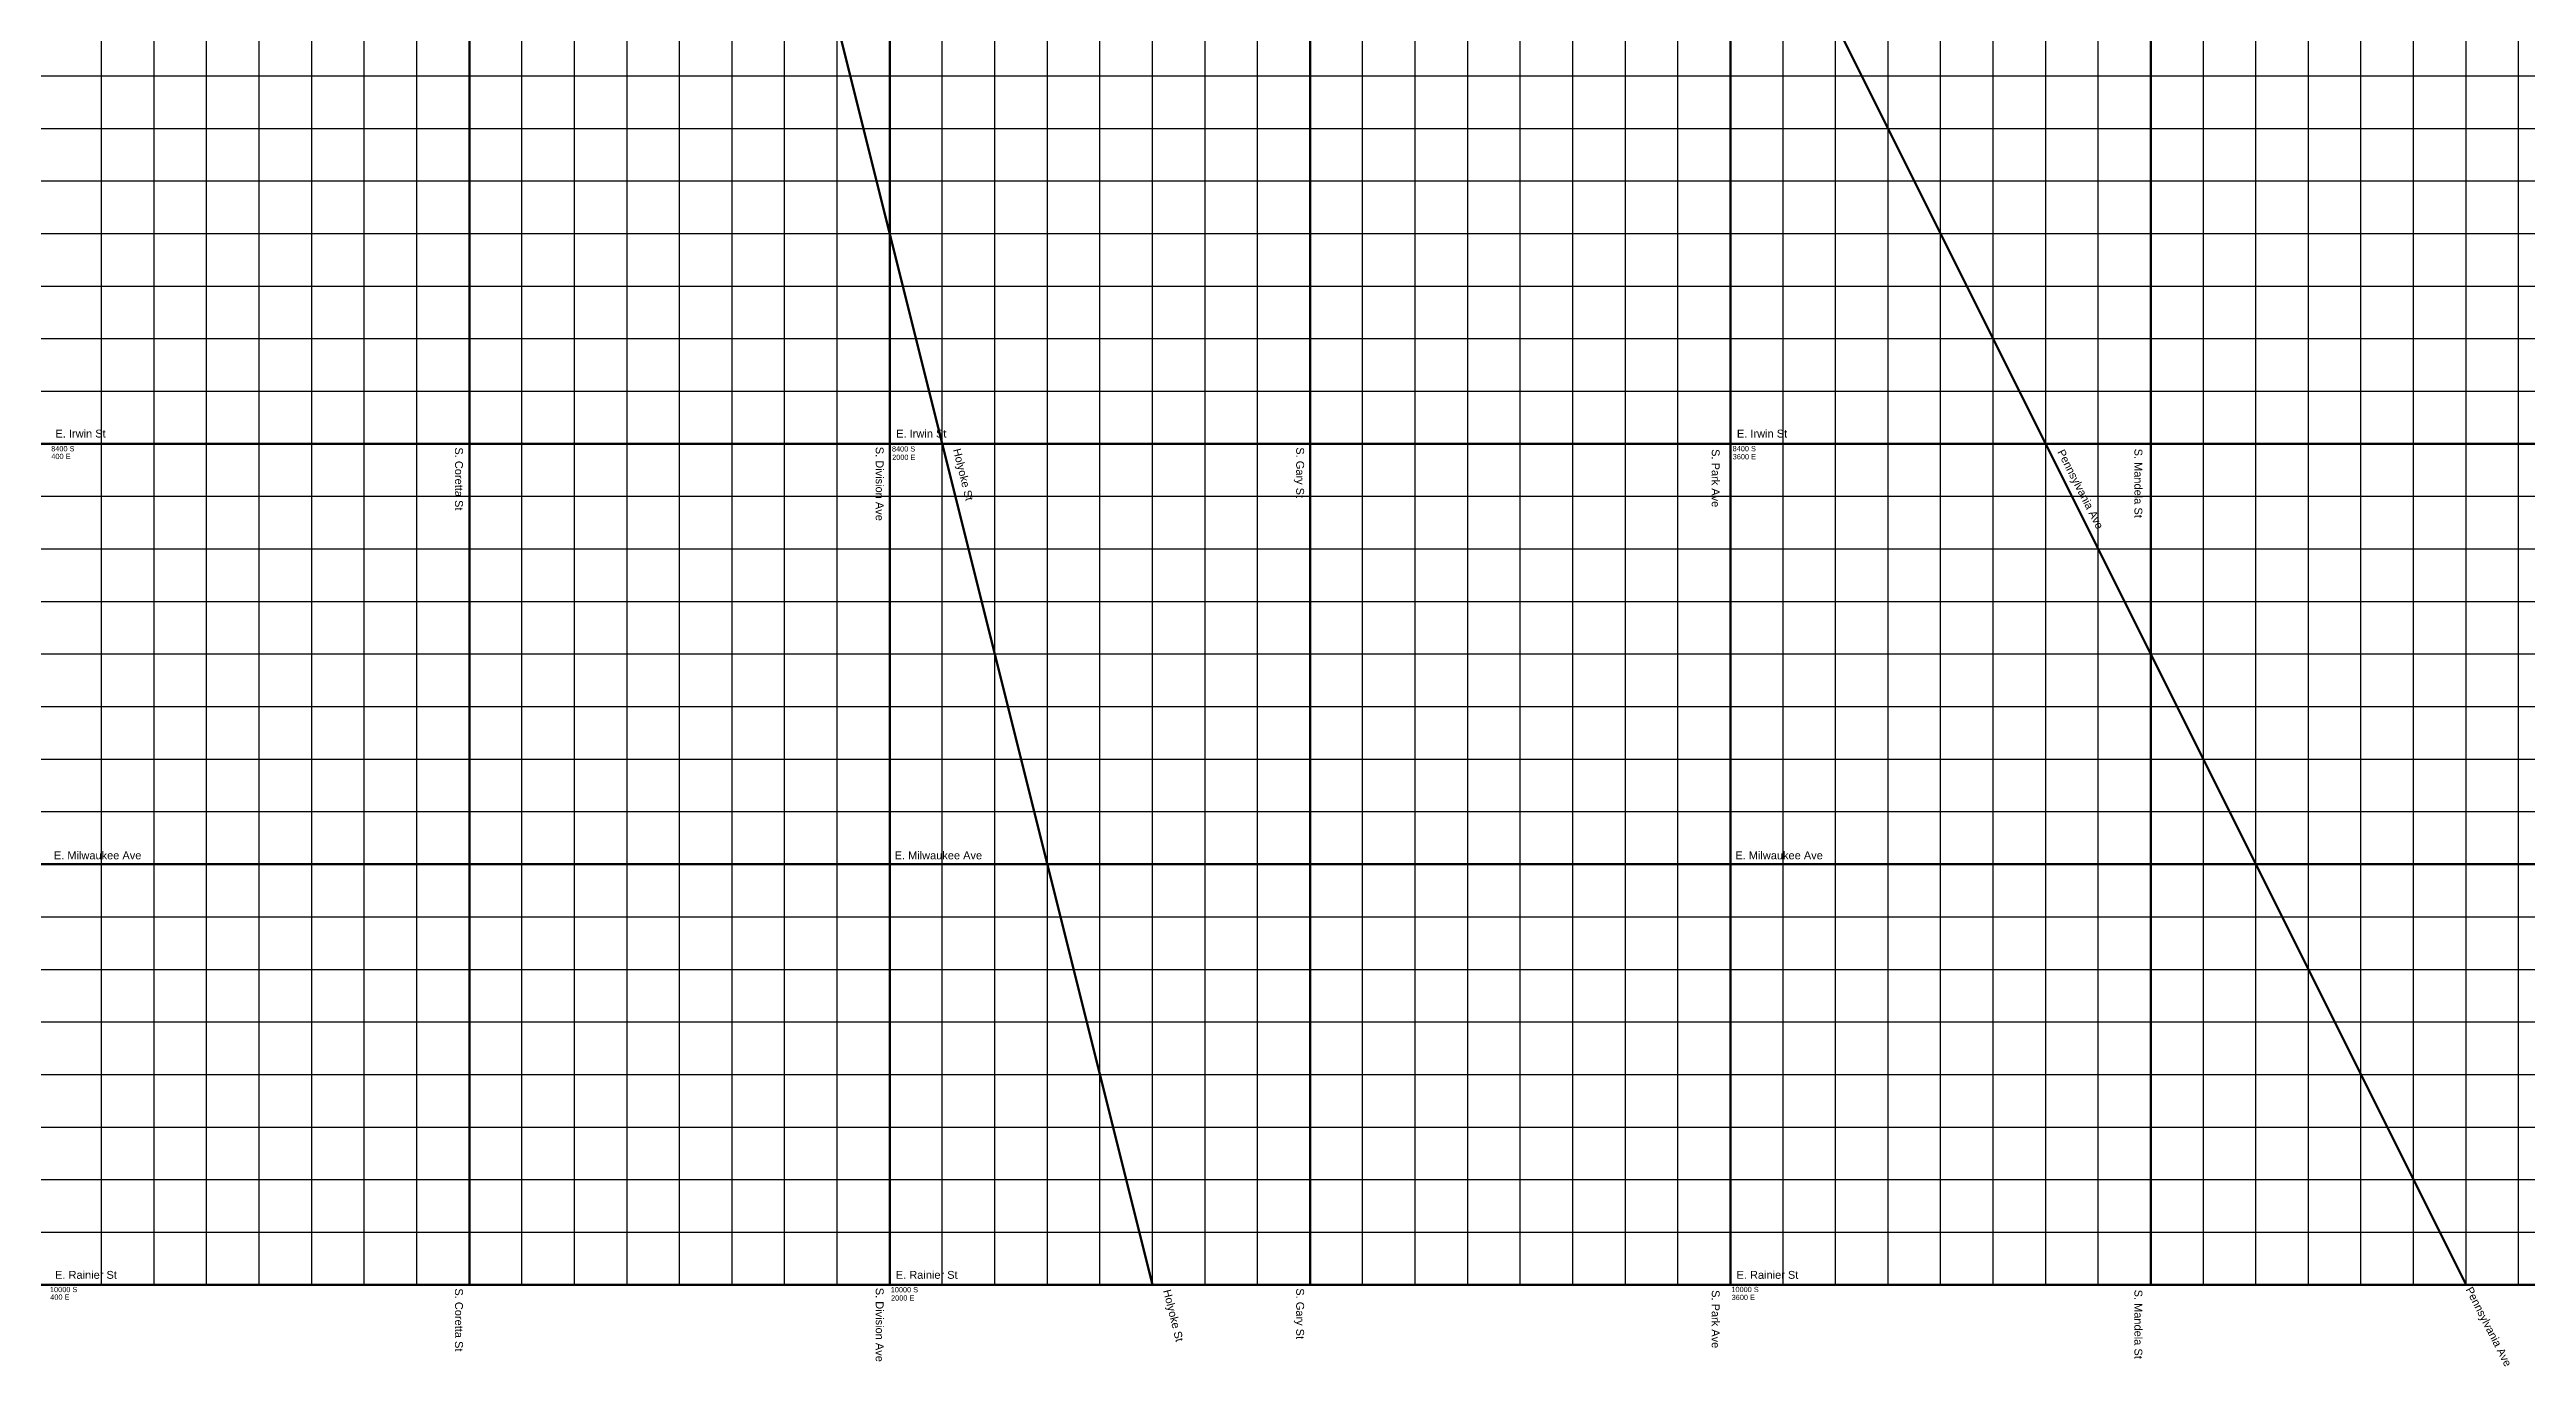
# Model space of a CAD drawing. Header units: inches. Extents: x -196 to 213, y -195 to 213.
# Drawn here: x 16 to 110.3, y -195.1 to -145 of the extents above; entities that cross this region are included whole.
import ezdxf

# ---------------------------------------------------------------- set-up
doc = ezdxf.new("R2010")
doc.units = ezdxf.units.IN
doc.header["$MEASUREMENT"] = 0
for name, color, linetype, lineweight in [('dia-major-st', 7, 'Continuous', 80), ('streets-major', 7, 'Continuous', 80), ('streets-minor', 7, 'Continuous', 30), ('text', 7, 'Continuous', 30)]:
    doc.layers.add(name, color=color, linetype=linetype, lineweight=lineweight)
doc.styles.get("Standard").update_dxf_attribs({"font": 'arial.ttf'})

msp = doc.modelspace()

# ---------------------------------------------------------------- linework, layer by layer
at = {"layer": 'dia-major-st'}
for p, q in [((12, 0), (108, -192)), ((34, -96), (58, -192))]:
    msp.add_line(p, q, dxfattribs=at)
at = {"layer": 'streets-major'}
for p, q in [((32, -192), (32, 208)), ((48, -192), (48, 208)), ((64, -192), (64, 208)), ((80, -192), (80, 208)), ((96, -192), (96, 208)), ((-192, -160), (208, -160)), ((-192, -176), (208, -176)), ((8, -192), (108, -192)), ((108, -192), (208, -192))]:
    msp.add_line(p, q, dxfattribs=at)
at = {"layer": 'streets-minor'}
for p, q in [((18, -192), (18, 208)), ((20, -192), (20, 208)), ((22, -192), (22, 208)), ((24, -192), (24, 208)), ((26, -192), (26, 208)), ((28, -192), (28, 208)), ((30, -192), (30, 208)), ((34, -192), (34, 208)), ((36, -192), (36, 208)), ((38, -192), (38, 208)), ((40, -192), (40, 208)), ((42, -192), (42, 208)), ((44, -192), (44, 208)), ((46, -192), (46, 208)), ((50, -192), (50, 208)), ((52, -192), (52, 208)), ((54, -192), (54, 208)), ((56, -192), (56, 208)), ((58, -192), (58, 208)), ((60, -192), (60, 208)), ((62, -192), (62, 208)), ((66, -192), (66, 208)), ((68, -192), (68, 208)), ((70, -192), (70, 208)), ((72, -192), (72, 208)), ((74, -192), (74, 208)), ((76, -192), (76, 208)), ((78, -192), (78, 208)), ((82, -192), (82, 208)), ((84, -192), (84, 208)), ((86, -192), (86, 208)), ((88, -192), (88, 208)), ((90, -192), (90, 208)), ((92, -192), (92, 208)), ((94, -192), (94, 208)), ((98, -192), (98, 208)), ((100, -192), (100, 208)), ((102, -192), (102, 208)), ((104, -192), (104, 208)), ((106, -192), (106, 208)), ((108, -192), (108, 208)), ((110, -192), (110, 208)), ((-192, -146), (208, -146)), ((-192, -148), (208, -148)), ((-192, -150), (208, -150)), ((-192, -152), (208, -152)), ((-192, -154), (208, -154)), ((-192, -156), (208, -156)), ((-192, -158), (208, -158)), ((-192, -162), (208, -162)), ((-192, -164), (208, -164)), ((-192, -166), (208, -166)), ((-192, -168), (208, -168)), ((-192, -170), (208, -170)), ((-192, -172), (208, -172)), ((-192, -174), (208, -174)), ((-192, -178), (208, -178)), ((-192, -180), (208, -180)), ((-192, -182), (208, -182)), ((-192, -184), (208, -184)), ((-192, -186), (208, -186)), ((-192, -188), (208, -188)), ((-192, -190), (208, -190))]:
    msp.add_line(p, q, dxfattribs=at)

# ---------------------------------------------------------------- texts
at = {"layer": 'text'}
for s, height, p in [('8400 S', 0.2, (16.083, -160.29)), ('E. Irwin St', 0.3, (16.246, -159.764)), ('8400 S', 0.2, (48.084, -160.297)), ('E. Irwin St', 0.3, (48.246, -159.764)), ('8400 S', 0.2, (80.082, -160.287)), ('E. Irwin St', 0.3, (80.246, -159.764)), ('400 E', 0.2, (16.088, -160.582)), ('2000 E', 0.2, (48.091, -160.616)), ('3600 E', 0.2, (80.086, -160.594)), ('E. Milwaukee Ave', 0.3, (16.185, -175.813)), ('E. Milwaukee Ave', 0.3, (48.185, -175.813)), ('E. Milwaukee Ave', 0.3, (80.185, -175.813)), ('10000 S', 0.2, (16.036, -192.283)), ('E. Rainier St', 0.3, (16.231, -191.775)), ('10000 S', 0.2, (48.037, -192.29)), ('E. Rainier St', 0.3, (48.231, -191.775)), ('10000 S', 0.2, (80.035, -192.28)), ('E. Rainier St', 0.3, (80.231, -191.775)), ('400 E', 0.2, (16.048, -192.571)), ('2000 E', 0.2, (48.051, -192.604)), ('3600 E', 0.2, (80.046, -192.582))]:
    msp.add_text(s, height=height, dxfattribs=at).set_placement(p)
for s, rotation, p in [('S. Coretta St', 270, (31.454, -160.139)), ('S. Division Ave', 270, (47.468, -160.117)), ('Holyoke St', 284, (50.405, -160.225)), ('S. Gary St', 270, (63.471, -160.136)), ('S. Park Ave', 270, (79.289, -160.206)), ('Pennsylvania Ave', 297, (92.435, -160.311)), ('S. Mandela St', 270, (95.377, -160.187)), ('S. Coretta St', 270, (31.454, -192.139)), ('S. Division Ave', 270, (47.468, -192.117)), ('Holyoke St', 284, (58.405, -192.225)), ('S. Gary St', 270, (63.471, -192.136)), ('S. Park Ave', 270, (79.289, -192.206)), ('S. Mandela St', 270, (95.377, -192.187)), ('Pennsylvania Ave', 297, (107.973, -192.179))]:
    msp.add_text(s, height=0.3, rotation=rotation, dxfattribs=at).set_placement(p)

doc.saveas('drawing.dxf')
